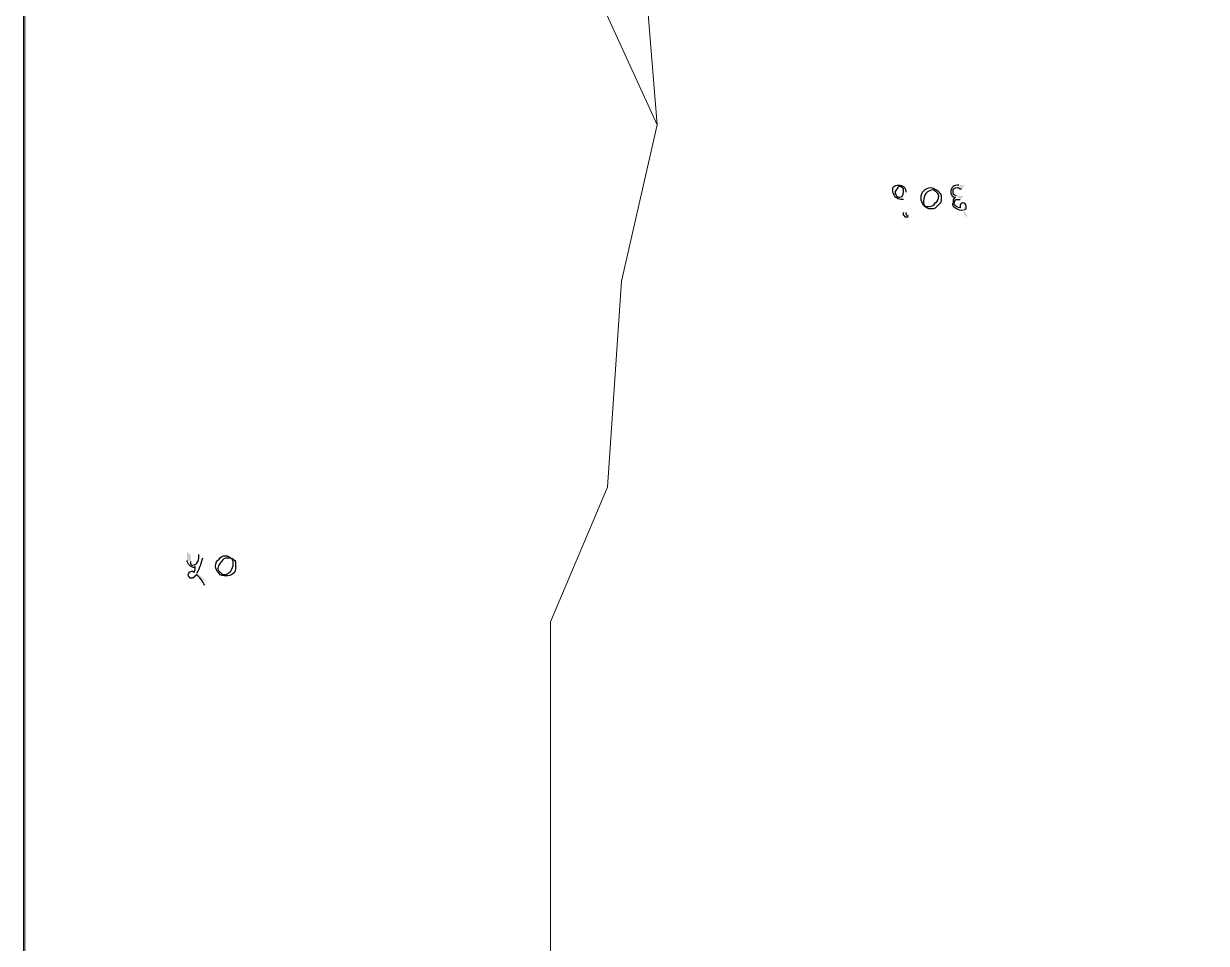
# Model space of a CAD drawing. Header units: inches. Extents: x -9985691 to 3643, y -3269800 to 4788.
# Drawn here: x -4983670 to -4982838, y -3259262 to -3258614 of the extents above; entities that cross this region are included whole.
import ezdxf

# ---------------------------------------------------------------- set-up
doc = ezdxf.new("R2010")
doc.units = ezdxf.units.IN
doc.header["$LTSCALE"] = 2
doc.header["$MEASUREMENT"] = 0
doc.layers.add('PDF_Geometry', color=7, linetype='CONTINUOUS')
doc.layers.add('PDF_Solid Fills', color=7, linetype='CONTINUOUS')

msp = doc.modelspace()

# ---------------------------------------------------------------- hatches: boundary and pattern name
at = {"layer": 'PDF_Solid Fills', "transparency": 33554559}
h = msp.add_hatch(color=256, dxfattribs=at)
h.paths.add_polyline_path([(-4983049.43, -3258732.98), (-4983049.43, -3258747.15)], flags=0)
h.paths.add_polyline_path([(-4983047.77, -3258749.65), (-4983047.77, -3258750.48)], flags=0)
h.paths.add_polyline_path([(-4983010.27, -3258730.48), (-4983007.77, -3258727.98), (-4983011.93, -3258727.98)], flags=0)
h.paths.add_polyline_path([(-4983009.43, -3258745.48), (-4983006.93, -3258750.48), (-4983006.1, -3258749.65), (-4983008.6, -3258745.48)], flags=0)
h.paths.add_polyline_path([(-4983011.1, -3258737.98), (-4983008.6, -3258735.48), (-4983013.6, -3258735.48)], flags=0)
h = msp.add_hatch(color=256, dxfattribs=at)
h.paths.add_polyline_path([(-4983546.93, -3258987.98), (-4983544.43, -3258990.48)], flags=0)
h.paths.add_polyline_path([(-4983541.1, -3259007.98, 0.129651), (-4983548.6, -3259001.31)], flags=0)
h.paths.add_polyline_path([(-4983541.1, -3259007.98), (-4983542.77, -3259009.65)], flags=0)
h.paths.add_polyline_path([(-4983555.27, -3258992.15), (-4983555.27, -3258986.31), (-4983552.77, -3258987.98), (-4983552.77, -3258992.98)], flags=0)

# ---------------------------------------------------------------- linework, layer by layer
at = {"layer": 'PDF_Geometry', "lineweight": 13}
msp.add_lwpolyline([(-4983670.26, -3257525.48), (-4979932.76, -3257525.48), (-4979932.76, -3261197.15), (-4983670.26, -3261197.15)], close=True, dxfattribs=at)
at = {"layer": 'PDF_Geometry', "lineweight": 9}
msp.add_lwpolyline([(-4982834.43, -3258555.48), (-4982814.43, -3258895.48), (-4982799.43, -3259090.48), (-4982829.43, -3259280.48), (-4983024.43, -3259340.48), (-4983254.43, -3259400.48), (-4983354.43, -3259480.48), (-4983489.43, -3259585.48), (-4983549.43, -3259515.48), (-4983504.43, -3259415.48), (-4983409.43, -3259395.48), (-4983384.43, -3259360.48), (-4983334.43, -3259370.48), (-4983299.43, -3259335.48), (-4983299.43, -3259035.48), (-4983259.43, -3258940.48), (-4983249.43, -3258795.48), (-4983224.43, -3258685.48), (-4983239.43, -3258500.48)], dxfattribs=at)
msp.add_lwpolyline([(-4982834.43, -3258555.48), (-4982814.43, -3258895.48), (-4982799.43, -3259090.48), (-4982829.43, -3259280.48), (-4983024.43, -3259340.48), (-4983254.43, -3259400.48), (-4983354.43, -3259480.48), (-4983489.43, -3259585.48), (-4983549.43, -3259515.48), (-4983504.43, -3259415.48), (-4983409.43, -3259395.48), (-4983384.43, -3259360.48), (-4983334.43, -3259370.48), (-4983299.43, -3259335.48), (-4983299.43, -3259035.48), (-4983259.43, -3258940.48), (-4983249.43, -3258795.48), (-4983224.43, -3258685.48), (-4983239.43, -3258500.48)], dxfattribs=at)
for points in [[(-4983224.43, -3258685.48), (-4983304.43, -3258510.48), (-4983239.43, -3258500.48)], [(-4983224.43, -3258685.48), (-4983304.43, -3258510.48), (-4983239.43, -3258500.48)], [(-4983224.43, -3258685.48), (-4983249.43, -3258795.48), (-4983259.43, -3258940.48), (-4983299.43, -3259035.48), (-4983299.43, -3259335.48), (-4983334.43, -3259370.48), (-4983384.43, -3259360.48), (-4983409.43, -3259395.48), (-4983504.43, -3259415.48), (-4983549.43, -3259515.48), (-4983669.43, -3259420.48), (-4983669.43, -3258580.48), (-4983304.43, -3258510.48)], [(-4983224.43, -3258685.48), (-4983249.43, -3258795.48), (-4983259.43, -3258940.48), (-4983299.43, -3259035.48), (-4983299.43, -3259335.48), (-4983334.43, -3259370.48), (-4983384.43, -3259360.48), (-4983409.43, -3259395.48), (-4983504.43, -3259415.48), (-4983549.43, -3259515.48), (-4983669.43, -3259420.48), (-4983669.43, -3258580.48), (-4983304.43, -3258510.48)]]:
    msp.add_lwpolyline(points, close=True, dxfattribs=at)
at = {"layer": 'PDF_Geometry', "lineweight": 25}
for points in [[(-4983058.6, -3258732.15), (-4983058.6, -3258730.48), (-4983058.6, -3258729.65), (-4983057.77, -3258728.81)], [(-4983056.93, -3258736.31), (-4983057.77, -3258734.65), (-4983058.6, -3258732.98), (-4983058.6, -3258732.15)], [(-4983057.77, -3258728.81), (-4983056.93, -3258727.98), (-4983056.1, -3258727.98), (-4983054.43, -3258727.98)], [(-4983055.27, -3258730.48), (-4983056.1, -3258731.31), (-4983056.93, -3258732.15), (-4983056.93, -3258732.98)], [(-4983053.6, -3258728.81), (-4983054.43, -3258728.81), (-4983055.27, -3258729.65), (-4983055.27, -3258730.48)], [(-4983054.43, -3258727.98), (-4983052.77, -3258727.98), (-4983051.93, -3258727.98), (-4983051.1, -3258728.81)], [(-4983051.1, -3258730.48), (-4983051.93, -3258729.65), (-4983052.77, -3258728.81), (-4983053.6, -3258728.81)], [(-4983053.6, -3258736.31), (-4983051.93, -3258736.31), (-4983051.1, -3258735.48), (-4983051.1, -3258732.15)], [(-4983051.1, -3258728.81), (-4983049.43, -3258730.48), (-4983049.43, -3258731.31), (-4983049.43, -3258732.98)], [(-4983051.1, -3258732.15), (-4983051.1, -3258731.31), (-4983051.1, -3258730.48), (-4983051.1, -3258730.48)], [(-4983038.6, -3258737.15), (-4983038.6, -3258734.65), (-4983037.77, -3258732.98), (-4983036.93, -3258732.15)], [(-4983036.93, -3258732.15), (-4983035.27, -3258730.48), (-4983033.6, -3258729.65), (-4983031.93, -3258729.65)], [(-4983030.27, -3258731.31), (-4983031.93, -3258731.31), (-4983033.6, -3258732.15), (-4983035.27, -3258733.81)], [(-4983031.93, -3258729.65), (-4983030.27, -3258729.65), (-4983029.43, -3258730.48), (-4983027.77, -3258731.31)], [(-4983027.77, -3258732.98), (-4983028.6, -3258732.15), (-4983029.43, -3258731.31), (-4983030.27, -3258731.31)], [(-4983027.77, -3258731.31), (-4983026.93, -3258731.31), (-4983026.1, -3258732.98), (-4983025.27, -3258733.81)], [(-4983016.1, -3258728.81), (-4983016.93, -3258729.65), (-4983017.77, -3258731.31), (-4983017.77, -3258732.98)], [(-4983011.93, -3258727.98), (-4983013.6, -3258727.98), (-4983015.27, -3258727.98), (-4983016.1, -3258728.81)], [(-4983016.1, -3258732.15), (-4983016.1, -3258730.48), (-4983015.27, -3258729.65), (-4983012.77, -3258729.65)], [(-4983015.27, -3258734.65), (-4983016.1, -3258733.81), (-4983016.1, -3258732.98), (-4983016.1, -3258732.15)], [(-4983012.77, -3258729.65), (-4983011.93, -3258729.65), (-4983011.93, -3258729.65), (-4983011.1, -3258730.48)], [(-4983011.1, -3258730.48), (-4983011.1, -3258730.48), (-4983010.27, -3258730.48), (-4983010.27, -3258730.48)], [(-4983056.93, -3258732.98), (-4983056.93, -3258733.81), (-4983056.1, -3258734.65), (-4983056.1, -3258735.48)], [(-4983052.77, -3258737.98), (-4983054.43, -3258737.98), (-4983055.27, -3258737.15), (-4983056.93, -3258736.31)], [(-4983056.1, -3258735.48), (-4983055.27, -3258736.31), (-4983054.43, -3258736.31), (-4983053.6, -3258736.31)], [(-4983051.1, -3258737.98), (-4983051.93, -3258737.98), (-4983051.93, -3258737.98), (-4983052.77, -3258737.98)], [(-4983036.93, -3258742.15), (-4983037.77, -3258740.48), (-4983038.6, -3258738.81), (-4983038.6, -3258737.15)], [(-4983035.27, -3258733.81), (-4983036.1, -3258735.48), (-4983036.93, -3258737.15), (-4983036.93, -3258738.81)], [(-4983036.93, -3258738.81), (-4983036.93, -3258739.65), (-4983036.93, -3258741.31), (-4983036.1, -3258742.15)], [(-4983032.77, -3258742.98), (-4983031.1, -3258742.98), (-4983029.43, -3258742.15), (-4983028.6, -3258740.48)], [(-4983028.6, -3258740.48), (-4983026.93, -3258739.65), (-4983026.1, -3258737.98), (-4983026.1, -3258735.48)], [(-4983026.1, -3258735.48), (-4983026.1, -3258734.65), (-4983026.93, -3258733.81), (-4983027.77, -3258732.98)], [(-4983024.43, -3258737.15), (-4983024.43, -3258739.65), (-4983025.27, -3258741.31), (-4983026.93, -3258742.15)], [(-4983025.27, -3258733.81), (-4983024.43, -3258734.65), (-4983024.43, -3258736.31), (-4983024.43, -3258737.15)], [(-4983017.77, -3258732.98), (-4983017.77, -3258733.81), (-4983016.93, -3258734.65), (-4983016.93, -3258735.48)], [(-4983016.93, -3258735.48), (-4983016.1, -3258736.31), (-4983015.27, -3258736.31), (-4983014.43, -3258736.31)], [(-4983016.1, -3258740.48), (-4983016.93, -3258742.15), (-4983016.1, -3258742.98), (-4983014.43, -3258743.81)], [(-4983014.43, -3258736.31), (-4983015.27, -3258737.15), (-4983016.1, -3258737.98), (-4983016.1, -3258737.98)], [(-4983016.1, -3258737.98), (-4983016.1, -3258738.81), (-4983016.1, -3258739.65), (-4983016.1, -3258740.48)], [(-4983013.6, -3258735.48), (-4983014.43, -3258735.48), (-4983015.27, -3258734.65), (-4983015.27, -3258734.65)], [(-4983015.27, -3258740.48), (-4983015.27, -3258739.65), (-4983014.43, -3258738.81), (-4983014.43, -3258737.98)], [(-4983015.27, -3258741.31), (-4983015.27, -3258741.31), (-4983015.27, -3258740.48), (-4983015.27, -3258740.48)], [(-4983014.43, -3258737.98), (-4983013.6, -3258737.98), (-4983012.77, -3258737.98), (-4983011.1, -3258737.98)], [(-4983009.43, -3258740.48), (-4983010.27, -3258740.48), (-4983011.1, -3258741.31), (-4983011.1, -3258742.15)], [(-4983006.93, -3258742.98), (-4983006.93, -3258741.31), (-4983007.77, -3258740.48), (-4983009.43, -3258740.48)], [(-4983050.27, -3258749.65), (-4983051.1, -3258749.65), (-4983051.1, -3258748.81), (-4983051.1, -3258747.15)], [(-4983049.43, -3258747.15), (-4983049.43, -3258747.98), (-4983049.43, -3258748.81), (-4983048.6, -3258748.81)], [(-4983048.6, -3258748.81), (-4983048.6, -3258748.81), (-4983048.6, -3258749.65), (-4983047.77, -3258749.65)], [(-4983031.93, -3258744.65), (-4983033.6, -3258744.65), (-4983035.27, -3258743.81), (-4983036.93, -3258742.15)], [(-4983036.1, -3258742.15), (-4983035.27, -3258742.98), (-4983034.43, -3258742.98), (-4983032.77, -3258742.98)], [(-4983026.93, -3258742.15), (-4983027.77, -3258743.81), (-4983029.43, -3258744.65), (-4983031.93, -3258744.65)], [(-4983014.43, -3258742.15), (-4983015.27, -3258742.15), (-4983015.27, -3258742.15), (-4983015.27, -3258741.31)], [(-4983011.1, -3258743.81), (-4983012.77, -3258743.81), (-4983014.43, -3258742.98), (-4983014.43, -3258742.15)], [(-4983014.43, -3258743.81), (-4983013.6, -3258744.65), (-4983011.93, -3258745.48), (-4983010.27, -3258745.48)], [(-4983011.1, -3258742.15), (-4983011.1, -3258742.98), (-4983011.1, -3258742.98), (-4983011.1, -3258742.98)], [(-4983011.1, -3258742.98), (-4983011.1, -3258742.98), (-4983011.1, -3258742.98), (-4983011.1, -3258743.81)], [(-4983010.27, -3258745.48), (-4983010.27, -3258745.48), (-4983010.27, -3258745.48), (-4983009.43, -3258745.48)], [(-4983008.6, -3258745.48), (-4983007.77, -3258744.65), (-4983007.77, -3258744.65), (-4983006.93, -3258744.65)], [(-4983006.93, -3258744.65), (-4983006.93, -3258743.81), (-4983006.93, -3258742.98), (-4983006.93, -3258742.98)], [(-4983047.77, -3258750.48), (-4983049.43, -3258750.48), (-4983050.27, -3258750.48), (-4983050.27, -3258749.65)], [(-4983544.43, -3258990.48), (-4983545.27, -3258993.81), (-4983546.1, -3258997.15), (-4983548.6, -3259001.31)], [(-4983547.77, -3258992.98), (-4983546.93, -3258991.31), (-4983546.93, -3258989.65), (-4983546.93, -3258987.98)], [(-4983532.77, -3258991.31), (-4983531.93, -3258989.65), (-4983530.27, -3258988.81), (-4983527.77, -3258988.81)], [(-4983526.93, -3258990.48), (-4983528.6, -3258990.48), (-4983530.27, -3258991.31), (-4983531.1, -3258992.98)], [(-4983527.77, -3258988.81), (-4983526.93, -3258988.81), (-4983525.27, -3258989.65), (-4983524.43, -3258990.48)], [(-4983523.6, -3258991.31), (-4983524.43, -3258990.48), (-4983525.27, -3258990.48), (-4983526.93, -3258990.48)], [(-4983524.43, -3258990.48), (-4983522.77, -3258990.48), (-4983521.93, -3258992.15), (-4983521.1, -3258992.98)], [(-4983553.6, -3258995.48), (-4983554.43, -3258994.65), (-4983555.27, -3258992.98), (-4983555.27, -3258992.15)], [(-4983550.27, -3258997.15), (-4983551.1, -3258997.15), (-4983552.77, -3258996.31), (-4983553.6, -3258995.48)], [(-4983552.77, -3258992.98), (-4983552.77, -3258993.81), (-4983552.77, -3258994.65), (-4983552.77, -3258994.65)], [(-4983552.77, -3258994.65), (-4983551.93, -3258995.48), (-4983551.93, -3258995.48), (-4983551.1, -3258995.48)], [(-4983551.1, -3258995.48), (-4983549.43, -3258995.48), (-4983548.6, -3258994.65), (-4983547.77, -3258992.98)], [(-4983550.27, -3259000.48), (-4983549.43, -3258998.81), (-4983549.43, -3258997.98), (-4983549.43, -3258996.31)], [(-4983549.43, -3258996.31), (-4983549.43, -3258996.31), (-4983549.43, -3258997.15), (-4983550.27, -3258997.15)], [(-4983535.27, -3258996.31), (-4983535.27, -3258993.81), (-4983534.43, -3258992.15), (-4983532.77, -3258991.31)], [(-4983532.77, -3259001.31), (-4983534.43, -3258999.65), (-4983535.27, -3258997.98), (-4983535.27, -3258996.31)], [(-4983531.1, -3258992.98), (-4983532.77, -3258994.65), (-4983533.6, -3258996.31), (-4983533.6, -3258997.98)], [(-4983533.6, -3258997.98), (-4983533.6, -3258998.81), (-4983532.77, -3259000.48), (-4983531.93, -3259000.48)], [(-4983524.43, -3258999.65), (-4983523.6, -3258997.98), (-4983522.77, -3258996.31), (-4983522.77, -3258994.65)], [(-4983522.77, -3258994.65), (-4983522.77, -3258993.81), (-4983522.77, -3258992.15), (-4983523.6, -3258991.31)], [(-4983521.1, -3258996.31), (-4983521.1, -3258998.81), (-4983521.1, -3259000.48), (-4983522.77, -3259001.31)], [(-4983521.1, -3258992.98), (-4983521.1, -3258993.81), (-4983521.1, -3258994.65), (-4983521.1, -3258996.31)], [(-4983554.43, -3259002.15), (-4983554.43, -3259002.15), (-4983554.43, -3259001.31), (-4983553.6, -3259000.48)], [(-4983553.6, -3259003.81), (-4983554.43, -3259003.81), (-4983554.43, -3259002.98), (-4983554.43, -3259002.15)], [(-4983553.6, -3259000.48), (-4983553.6, -3259000.48), (-4983552.77, -3258999.65), (-4983551.93, -3258999.65)], [(-4983551.93, -3259004.65), (-4983552.77, -3259004.65), (-4983553.6, -3259004.65), (-4983553.6, -3259003.81)], [(-4983551.93, -3258999.65), (-4983551.1, -3258999.65), (-4983551.1, -3258999.65), (-4983550.27, -3259000.48)], [(-4983550.27, -3259003.81), (-4983551.1, -3259004.65), (-4983551.93, -3259004.65), (-4983551.93, -3259004.65)], [(-4983548.6, -3259002.15), (-4983549.43, -3259002.98), (-4983549.43, -3259002.98), (-4983550.27, -3259003.81)], [(-4983545.27, -3259005.48), (-4983546.93, -3259003.81), (-4983547.77, -3259002.98), (-4983548.6, -3259002.15)], [(-4983542.77, -3259009.65), (-4983543.6, -3259007.98), (-4983544.43, -3259007.15), (-4983545.27, -3259005.48)], [(-4983527.77, -3259002.98), (-4983529.43, -3259002.98), (-4983531.93, -3259002.98), (-4983532.77, -3259001.31)], [(-4983531.93, -3259000.48), (-4983531.1, -3259001.31), (-4983530.27, -3259002.15), (-4983529.43, -3259002.15)], [(-4983529.43, -3259002.15), (-4983527.77, -3259002.15), (-4983526.1, -3259001.31), (-4983524.43, -3258999.65)], [(-4983522.77, -3259001.31), (-4983524.43, -3259002.98), (-4983526.1, -3259002.98), (-4983527.77, -3259002.98)]]:
    msp.add_open_spline(points, degree=3, dxfattribs=at)

doc.saveas('drawing.dxf')
